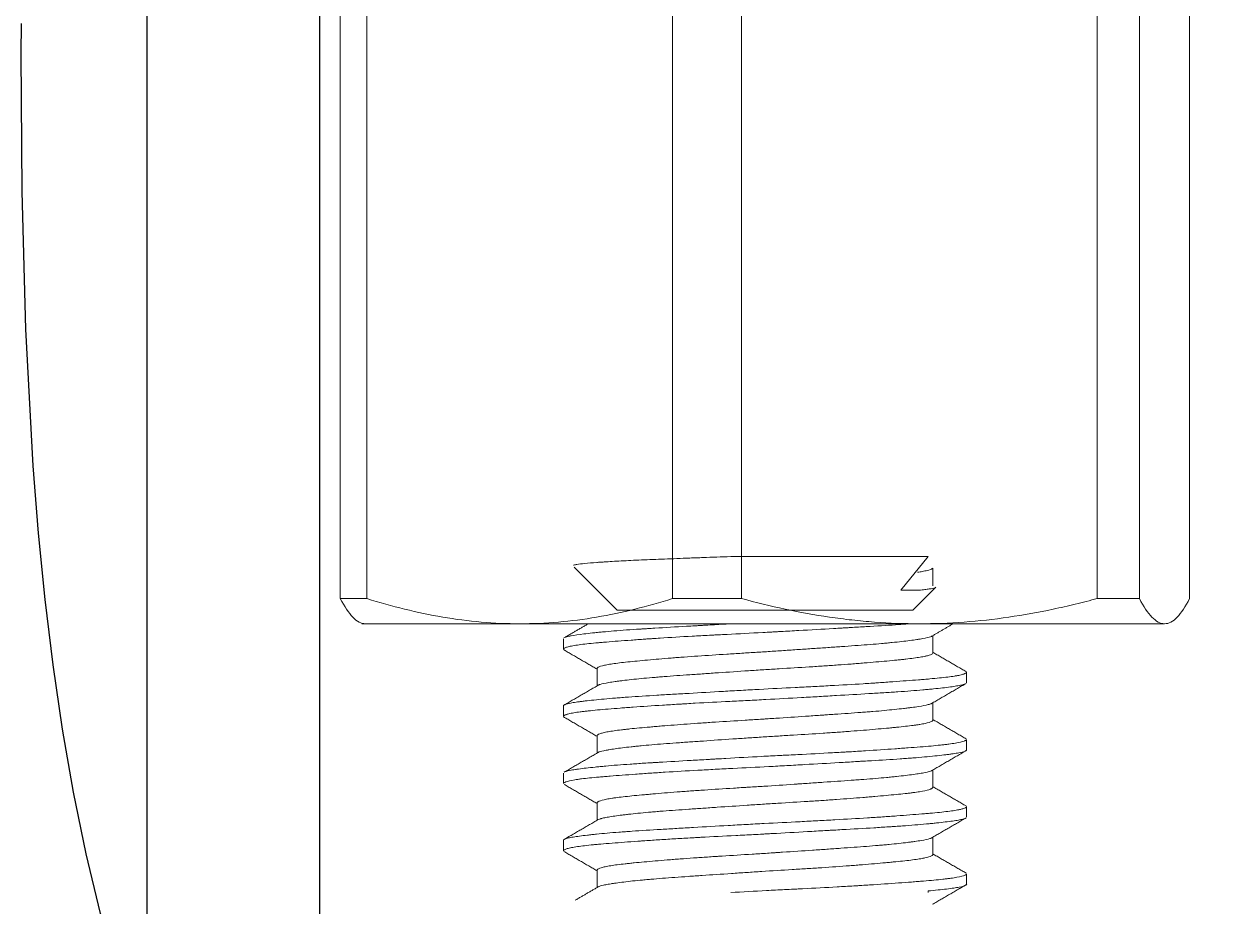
# Model space of a CAD drawing. Header units: millimetres. Extents: x 5401 to 6241, y 1473 to 2067.
# Drawn here: x 5536.41 to 5554.08, y 1651.03 to 1664.17 of the extents above; entities that cross this region are included whole.
import ezdxf

# ---------------------------------------------------------------- set-up
doc = ezdxf.new("R2010")
doc.units = ezdxf.units.MM
doc.linetypes.add('CENTERX2', pattern=[101.6, 63.5, -12.7, 12.7, -12.7])
doc.layers.add('CENTER', color=1, linetype='CENTERX2')
doc.layers.add('DIM', color=3, linetype='Continuous')
doc.styles.get("Standard").update_dxf_attribs({"font": 'arial.ttf'})
doc.dimstyles.new('사본 ISO-25', dxfattribs={"dimtxt": 7, "dimasz": 7, "dimexe": 2.1, "dimexo": 2.1, "dimgap": 2, "dimtad": 1, "dimtih": 1, "dimtoh": 1, "dimdec": 1, "dimdsep": 46, "dimtxsty": 'Standard', "dimcen": 0, "dimclrd": 3, "dimclre": 3, "dimclrt": 4, "dimazin": 2, "dimtp": 0.1, "dimtm": 0.1, "dimtfac": 0.714286, "dimtdec": 1, "dimtmove": 0, "dimatfit": 3, "dimfxl": 1, "dimarcsym": 0})

msp = doc.modelspace()

# ---------------------------------------------------------------- linework, layer by layer
msp.add_line((5538.247, 1637.262), (5538.247, 1702.237))
at = {"color": 7, "linetype": 'Continuous', "lineweight": 18}
for p, q in [((5541.125, 1655.612), (5541.125, 1674.861)), ((5541.521, 1655.612), (5541.521, 1674.861)), ((5546.072, 1655.612), (5546.072, 1674.861)), ((5547.097, 1655.612), (5547.097, 1674.861)), ((5552.395, 1655.612), (5552.395, 1674.861)), ((5553.023, 1655.612), (5553.023, 1674.861)), ((5553.77, 1655.612), (5553.77, 1674.861)), ((5546.937, 1656.237), (5549.875, 1656.237)), ((5549.875, 1656.237), (5549.471, 1655.737)), ((5544.606, 1656.079), (5545.247, 1655.437)), ((5549.947, 1655.803), (5549.947, 1656.065)), ((5549.742, 1655.737), (5549.471, 1655.737)), ((5549.647, 1655.437), (5549.981, 1655.771)), ((5541.521, 1655.612), (5541.125, 1655.612)), ((5547.097, 1655.612), (5546.072, 1655.612)), ((5553.023, 1655.612), (5552.395, 1655.612)), ((5545.247, 1655.437), (5549.647, 1655.437)), ((5541.447, 1655.237), (5543.797, 1655.237)), ((5543.797, 1655.237), (5549.746, 1655.237)), ((5549.746, 1655.237), (5553.396, 1655.237)), ((5544.447, 1655.014), (5544.447, 1654.859)), ((5549.947, 1654.803), (5549.947, 1655.061)), ((5544.947, 1654.57), (5544.947, 1654.312)), ((5550.447, 1654.359), (5550.447, 1654.515)), ((5549.947, 1653.803), (5549.947, 1654.061)), ((5544.447, 1654.014), (5544.447, 1653.859)), ((5544.947, 1653.57), (5544.947, 1653.312)), ((5550.447, 1653.359), (5550.447, 1653.514)), ((5544.447, 1653.015), (5544.447, 1652.859)), ((5549.947, 1652.803), (5549.947, 1653.061)), ((5544.947, 1652.57), (5544.947, 1652.312)), ((5550.447, 1652.359), (5550.447, 1652.515)), ((5544.447, 1652.014), (5544.447, 1651.859)), ((5549.947, 1651.804), (5549.947, 1652.061)), ((5544.947, 1651.57), (5544.947, 1651.312)), ((5550.447, 1651.359), (5550.447, 1651.514)), ((5549.875, 1651.26), (5549.875, 1651.237))]:
    msp.add_line(p, q, dxfattribs=at)
for points, knots in [([(5544.595, 1656.107), (5544.599, 1656.109), (5544.605, 1656.111), (5544.617, 1656.114), (5544.622, 1656.115), (5544.635, 1656.117), (5544.641, 1656.119), (5544.678, 1656.124), (5544.718, 1656.129), (5544.816, 1656.139), (5544.875, 1656.144), (5544.96, 1656.15), (5544.978, 1656.152), (5545.014, 1656.154), (5545.071, 1656.158), (5545.131, 1656.162), (5545.259, 1656.169), (5545.352, 1656.174), (5545.503, 1656.182), (5545.556, 1656.184), (5545.665, 1656.189), (5545.72, 1656.191), (5545.892, 1656.198), (5546.012, 1656.202), (5546.199, 1656.21), (5546.262, 1656.212), (5546.36, 1656.216), (5546.392, 1656.217), (5546.459, 1656.219), (5546.492, 1656.22), (5546.66, 1656.227), (5546.797, 1656.232), (5546.937, 1656.237)], [0, 0, 0, 0, 0.043439, 0.043439, 0.071573, 0.071573, 0.099707, 0.099707, 0.212244, 0.212244, 0.32478, 0.32478, 0.352914, 0.352914, 0.381048, 0.437317, 0.437317, 0.549853, 0.549853, 0.606122, 0.606122, 0.66239, 0.66239, 0.774927, 0.774927, 0.831195, 0.831195, 0.859329, 0.859329, 0.887463, 0.887463, 1, 1, 1, 1]), ([(5549.947, 1656.066), (5549.946, 1656.063), (5549.943, 1656.06), (5549.926, 1656.047), (5549.9, 1656.038), (5549.851, 1656.027), (5549.84, 1656.024), (5549.816, 1656.02), (5549.804, 1656.017), (5549.769, 1656.011), (5549.745, 1656.007), (5549.719, 1656.003)], [0, 0, 0, 0, 0.146422, 0.146422, 0.592853, 0.592853, 0.704461, 0.704461, 0.816069, 0.816069, 1, 1, 1, 1]), ([(5549.742, 1655.737), (5549.772, 1655.74), (5549.8, 1655.742), (5549.838, 1655.747), (5549.851, 1655.748), (5549.873, 1655.751), (5549.884, 1655.753), (5549.933, 1655.76), (5549.96, 1655.766), (5549.983, 1655.774), (5549.988, 1655.777), (5549.99, 1655.779)], [0, 0, 0, 0, 0.206312, 0.206312, 0.309467, 0.309467, 0.412623, 0.412623, 0.825246, 0.825246, 1, 1, 1, 1]), ([(5541.125, 1655.612), (5541.187, 1655.494), (5541.249, 1655.4), (5541.342, 1655.303), (5541.373, 1655.278), (5541.436, 1655.245), (5541.467, 1655.237), (5541.499, 1655.237)], [0, 0, 0, 0, 0.5, 0.5, 0.75, 0.75, 1, 1, 1, 1]), ([(5543.797, 1655.237), (5543.606, 1655.237), (5543.415, 1655.245), (5543.031, 1655.279), (5542.84, 1655.303), (5542.27, 1655.4), (5541.894, 1655.495), (5541.521, 1655.612)], [0, 0, 0, 0, 0.25, 0.25, 0.5, 0.5, 1, 1, 1, 1]), ([(5546.072, 1655.612), (5545.697, 1655.494), (5545.321, 1655.4), (5544.752, 1655.303), (5544.562, 1655.278), (5544.18, 1655.245), (5543.989, 1655.237), (5543.797, 1655.237)], [0, 0, 0, 0, 0.5, 0.5, 0.75, 0.75, 1, 1, 1, 1]), ([(5549.746, 1655.237), (5549.523, 1655.237), (5549.301, 1655.245), (5548.966, 1655.27), (5548.855, 1655.281), (5548.687, 1655.299), (5548.631, 1655.306), (5548.52, 1655.32), (5548.019, 1655.389), (5547.528, 1655.496), (5547.097, 1655.612)], [0, 0, 0, 0, 0.25, 0.25, 0.375, 0.375, 0.4375, 0.4375, 0.5, 1, 1, 1, 1]), ([(5552.395, 1655.612), (5552.286, 1655.583), (5552.123, 1655.541), (5551.958, 1655.502), (5551.848, 1655.478), (5551.793, 1655.465), (5551.518, 1655.407), (5551.297, 1655.367), (5550.855, 1655.303), (5550.634, 1655.278), (5550.19, 1655.245), (5549.968, 1655.237), (5549.746, 1655.237)], [0, 0, 0, 0, 0.125, 0.1875, 0.1875, 0.25, 0.25, 0.5, 0.5, 0.75, 0.75, 1, 1, 1, 1]), ([(5553.396, 1655.237), (5553.365, 1655.237), (5553.334, 1655.245), (5553.271, 1655.279), (5553.24, 1655.303), (5553.146, 1655.4), (5553.084, 1655.495), (5553.023, 1655.612)], [0, 0, 0, 0, 0.25, 0.25, 0.5, 0.5, 1, 1, 1, 1]), ([(5553.77, 1655.612), (5553.708, 1655.494), (5553.646, 1655.4), (5553.553, 1655.303), (5553.522, 1655.278), (5553.459, 1655.245), (5553.428, 1655.237), (5553.396, 1655.237)], [0, 0, 0, 0, 0.5, 0.5, 0.75, 0.75, 1, 1, 1, 1]), ([(5549.61, 1655.237), (5549.603, 1655.237), (5549.597, 1655.236), (5549.559, 1655.233), (5549.527, 1655.231), (5549.477, 1655.227), (5549.461, 1655.226), (5549.427, 1655.224), (5549.41, 1655.223), (5549.256, 1655.212), (5549.11, 1655.203), (5548.879, 1655.19), (5548.8, 1655.185), (5548.698, 1655.179), (5548.677, 1655.178), (5548.636, 1655.176), (5548.615, 1655.174), (5548.553, 1655.171), (5548.511, 1655.168), (5548.3, 1655.156), (5548.128, 1655.146), (5547.863, 1655.131), (5547.774, 1655.126), (5547.662, 1655.12), (5547.639, 1655.119), (5547.594, 1655.116), (5547.527, 1655.113), (5547.46, 1655.109), (5547.236, 1655.097), (5547.058, 1655.088), (5546.839, 1655.077), (5546.773, 1655.074), (5546.708, 1655.07), (5546.664, 1655.068), (5546.642, 1655.067), (5546.534, 1655.061), (5546.449, 1655.057), (5546.199, 1655.043), (5546.039, 1655.033), (5545.847, 1655.021), (5545.809, 1655.018), (5545.753, 1655.014), (5545.735, 1655.013), (5545.698, 1655.011), (5545.607, 1655.004), (5545.52, 1654.998), (5545.387, 1654.988), (5545.323, 1654.984), (5545.2, 1654.974), (5545.142, 1654.97), (5545.059, 1654.963), (5545.032, 1654.961), (5544.979, 1654.956), (5544.954, 1654.954), (5544.881, 1654.947), (5544.836, 1654.942), (5544.711, 1654.929), (5544.642, 1654.919), (5544.574, 1654.907), (5544.561, 1654.904), (5544.538, 1654.899), (5544.527, 1654.897), (5544.498, 1654.889), (5544.468, 1654.879), (5544.453, 1654.87), (5544.446, 1654.86), (5544.447, 1654.855), (5544.454, 1654.848), (5544.458, 1654.845), (5544.463, 1654.843)], [0, 0, 0, 0, 0.003762, 0.003762, 0.021846, 0.021846, 0.030888, 0.030888, 0.039931, 0.039931, 0.112269, 0.112269, 0.148438, 0.148438, 0.15748, 0.15748, 0.166522, 0.166522, 0.184607, 0.184607, 0.256945, 0.256945, 0.293114, 0.293114, 0.302156, 0.302156, 0.311198, 0.329283, 0.329283, 0.401621, 0.401621, 0.419705, 0.428747, 0.428747, 0.43779, 0.43779, 0.473959, 0.473959, 0.546297, 0.546297, 0.564381, 0.564381, 0.573423, 0.573423, 0.582465, 0.618634, 0.618634, 0.654803, 0.654803, 0.690972, 0.690972, 0.709057, 0.709057, 0.727141, 0.727141, 0.76331, 0.76331, 0.835648, 0.835648, 0.853733, 0.853733, 0.871817, 0.871817, 0.907986, 0.944155, 0.944155, 0.980324, 0.980324, 1, 1, 1, 1]), ([(5544.461, 1655.03), (5544.461, 1655.03), (5544.47, 1655.034), (5544.483, 1655.039), (5544.507, 1655.046), (5544.517, 1655.048), (5544.532, 1655.051), (5544.538, 1655.053), (5544.549, 1655.055), (5544.555, 1655.056), (5544.61, 1655.066), (5544.674, 1655.076), (5544.791, 1655.09), (5544.834, 1655.095), (5544.893, 1655.101), (5544.904, 1655.102), (5544.929, 1655.105), (5544.941, 1655.106), (5544.979, 1655.11), (5545.004, 1655.112), (5545.137, 1655.125), (5545.255, 1655.135), (5545.45, 1655.149), (5545.518, 1655.153), (5545.607, 1655.159), (5545.625, 1655.16), (5545.661, 1655.162), (5545.715, 1655.166), (5545.771, 1655.169), (5545.958, 1655.181), (5546.116, 1655.19), (5546.322, 1655.202), (5546.384, 1655.205), (5546.448, 1655.209), (5546.49, 1655.211), (5546.512, 1655.212), (5546.619, 1655.219), (5546.706, 1655.224), (5546.844, 1655.231), (5546.894, 1655.234), (5546.945, 1655.237)], [0, 0, 0, 0, 0.001095, 0.069626, 0.069626, 0.103891, 0.103891, 0.121024, 0.121024, 0.138156, 0.138156, 0.275218, 0.275218, 0.343749, 0.343749, 0.360882, 0.360882, 0.378014, 0.378014, 0.41228, 0.41228, 0.549341, 0.549341, 0.617872, 0.617872, 0.635005, 0.635005, 0.652137, 0.686403, 0.686403, 0.823464, 0.823464, 0.85773, 0.874863, 0.874863, 0.891995, 0.891995, 0.960526, 0.960526, 1, 1, 1, 1]), ([(5549.937, 1655.055), (5549.931, 1655.051), (5549.923, 1655.048), (5549.888, 1655.035), (5549.849, 1655.026), (5549.785, 1655.014), (5549.771, 1655.011), (5549.749, 1655.008), (5549.741, 1655.007), (5549.726, 1655.004), (5549.718, 1655.003), (5549.678, 1654.997), (5549.643, 1654.992), (5549.528, 1654.977), (5549.441, 1654.967), (5549.329, 1654.956), (5549.317, 1654.955), (5549.291, 1654.952), (5549.278, 1654.951), (5549.239, 1654.947), (5549.212, 1654.945), (5549.13, 1654.938), (5549.074, 1654.933), (5548.898, 1654.919), (5548.772, 1654.91), (5548.622, 1654.899), (5548.605, 1654.898), (5548.571, 1654.896), (5548.52, 1654.892), (5548.468, 1654.889), (5548.364, 1654.881), (5548.223, 1654.872), (5548.078, 1654.862), (5547.967, 1654.854), (5547.93, 1654.852), (5547.855, 1654.847), (5547.817, 1654.844), (5547.704, 1654.837), (5547.629, 1654.832), (5547.478, 1654.822), (5547.403, 1654.817), (5547.252, 1654.808), (5547.177, 1654.803), (5547.065, 1654.796), (5547.027, 1654.794), (5546.952, 1654.789), (5546.915, 1654.787), (5546.73, 1654.775), (5546.587, 1654.766), (5546.38, 1654.751), (5546.312, 1654.747), (5546.212, 1654.739), (5546.179, 1654.737), (5546.114, 1654.732), (5546.082, 1654.729), (5545.925, 1654.717), (5545.808, 1654.707), (5545.646, 1654.692), (5545.594, 1654.687), (5545.495, 1654.678), (5545.449, 1654.673), (5545.318, 1654.659), (5545.243, 1654.65), (5545.163, 1654.638), (5545.148, 1654.636), (5545.119, 1654.631), (5545.106, 1654.629), (5545.067, 1654.621), (5545.045, 1654.616), (5544.989, 1654.601), (5544.964, 1654.591), (5544.951, 1654.579), (5544.949, 1654.576), (5544.948, 1654.573), (5544.948, 1654.572), (5544.947, 1654.571)], [0, 0, 0, 0, 0.024331, 0.024331, 0.083969, 0.083969, 0.098878, 0.098878, 0.106333, 0.106333, 0.113787, 0.113787, 0.143606, 0.143606, 0.203243, 0.203243, 0.210698, 0.210698, 0.218153, 0.218153, 0.233062, 0.233062, 0.262881, 0.262881, 0.322518, 0.322518, 0.329973, 0.329973, 0.337427, 0.352337, 0.352337, 0.382155, 0.411974, 0.411974, 0.426883, 0.426883, 0.441793, 0.441793, 0.471611, 0.471611, 0.50143, 0.50143, 0.531249, 0.531249, 0.546158, 0.546158, 0.561067, 0.561067, 0.620705, 0.620705, 0.650523, 0.650523, 0.665433, 0.665433, 0.680342, 0.680342, 0.739979, 0.739979, 0.769798, 0.769798, 0.799617, 0.799617, 0.859254, 0.859254, 0.874163, 0.874163, 0.889073, 0.889073, 0.918891, 0.918891, 0.978529, 0.978529, 0.993438, 0.993438, 1, 1, 1, 1]), ([(5544.962, 1654.321), (5544.966, 1654.323), (5544.971, 1654.325), (5544.979, 1654.328), (5544.982, 1654.329), (5544.989, 1654.332), (5544.992, 1654.333), (5545.026, 1654.343), (5545.069, 1654.353), (5545.153, 1654.367), (5545.192, 1654.373), (5545.236, 1654.379), (5545.254, 1654.382), (5545.264, 1654.383), (5545.292, 1654.387), (5545.312, 1654.389), (5545.413, 1654.402), (5545.505, 1654.412), (5545.658, 1654.426), (5545.712, 1654.431), (5545.783, 1654.437), (5545.798, 1654.438), (5545.827, 1654.441), (5545.87, 1654.444), (5545.915, 1654.448), (5546.067, 1654.46), (5546.195, 1654.469), (5546.365, 1654.481), (5546.4, 1654.483), (5546.469, 1654.488), (5546.505, 1654.49), (5546.612, 1654.498), (5546.684, 1654.503), (5546.902, 1654.517), (5547.05, 1654.528), (5547.24, 1654.54), (5547.278, 1654.543), (5547.354, 1654.548), (5547.393, 1654.55), (5547.507, 1654.557), (5547.583, 1654.562), (5547.809, 1654.576), (5547.958, 1654.585), (5548.142, 1654.597), (5548.179, 1654.599), (5548.252, 1654.604), (5548.288, 1654.606), (5548.394, 1654.614), (5548.533, 1654.623), (5548.667, 1654.633), (5548.764, 1654.64), (5548.812, 1654.644), (5548.86, 1654.648), (5548.891, 1654.651), (5548.907, 1654.652), (5549.046, 1654.663), (5549.159, 1654.673), (5549.315, 1654.687), (5549.365, 1654.692), (5549.435, 1654.699), (5549.458, 1654.701), (5549.492, 1654.705), (5549.503, 1654.706), (5549.524, 1654.708), (5549.535, 1654.71), (5549.628, 1654.72), (5549.699, 1654.73), (5549.786, 1654.744), (5549.818, 1654.75), (5549.845, 1654.756), (5549.856, 1654.759), (5549.861, 1654.76), (5549.875, 1654.764), (5549.884, 1654.766), (5549.924, 1654.779), (5549.942, 1654.789), (5549.947, 1654.801), (5549.948, 1654.803), (5549.947, 1654.805)], [0, 0, 0, 0, 0.013796, 0.013796, 0.021294, 0.021294, 0.028792, 0.028792, 0.088772, 0.088772, 0.118763, 0.126261, 0.126261, 0.133758, 0.133758, 0.148753, 0.148753, 0.208734, 0.208734, 0.238725, 0.238725, 0.246222, 0.246222, 0.25372, 0.268715, 0.268715, 0.328696, 0.328696, 0.343691, 0.343691, 0.358687, 0.358687, 0.388677, 0.388677, 0.448658, 0.448658, 0.463653, 0.463653, 0.478648, 0.478648, 0.508639, 0.508639, 0.56862, 0.56862, 0.583615, 0.583615, 0.59861, 0.59861, 0.628601, 0.658591, 0.658591, 0.673586, 0.681084, 0.681084, 0.688582, 0.688582, 0.748562, 0.748562, 0.778553, 0.778553, 0.793548, 0.793548, 0.801046, 0.801046, 0.808543, 0.808543, 0.868524, 0.868524, 0.898515, 0.906012, 0.906012, 0.91351, 0.91351, 0.928505, 0.928505, 0.988486, 0.988486, 1, 1, 1, 1]), ([(5544.447, 1654.015), (5544.448, 1654.016), (5544.448, 1654.017), (5544.449, 1654.02), (5544.452, 1654.024), (5544.457, 1654.027), (5544.461, 1654.03), (5544.463, 1654.031), (5544.485, 1654.041), (5544.52, 1654.05), (5544.596, 1654.064), (5544.625, 1654.068), (5544.675, 1654.075), (5544.693, 1654.078), (5544.729, 1654.082), (5544.749, 1654.085), (5544.85, 1654.097), (5544.945, 1654.107), (5545.106, 1654.122), (5545.163, 1654.127), (5545.253, 1654.134), (5545.285, 1654.136), (5545.348, 1654.141), (5545.381, 1654.144), (5545.546, 1654.155), (5545.687, 1654.164), (5545.913, 1654.178), (5545.991, 1654.182), (5546.111, 1654.189), (5546.152, 1654.192), (5546.234, 1654.196), (5546.275, 1654.199), (5546.482, 1654.211), (5546.653, 1654.221), (5546.915, 1654.236), (5547.004, 1654.241), (5547.183, 1654.251), (5547.273, 1654.256), (5547.541, 1654.27), (5547.719, 1654.279), (5547.941, 1654.29), (5547.985, 1654.293), (5548.073, 1654.297), (5548.118, 1654.299), (5548.249, 1654.306), (5548.335, 1654.311), (5548.589, 1654.325), (5548.752, 1654.334), (5548.948, 1654.346), (5548.986, 1654.349), (5549.044, 1654.353), (5549.063, 1654.354), (5549.101, 1654.356), (5549.195, 1654.363), (5549.356, 1654.374), (5549.488, 1654.384), (5549.615, 1654.393), (5549.676, 1654.398), (5549.749, 1654.403), (5549.764, 1654.405), (5549.792, 1654.407), (5549.806, 1654.408), (5549.848, 1654.411), (5549.874, 1654.414), (5549.952, 1654.421), (5550, 1654.425), (5550.134, 1654.439), (5550.209, 1654.448), (5550.278, 1654.459), (5550.285, 1654.46), (5550.3, 1654.463), (5550.32, 1654.466), (5550.339, 1654.47), (5550.373, 1654.478), (5550.41, 1654.488), (5550.432, 1654.498), (5550.442, 1654.505), (5550.446, 1654.509), (5550.447, 1654.512), (5550.448, 1654.515), (5550.448, 1654.516), (5550.446, 1654.522), (5550.44, 1654.527), (5550.43, 1654.532)], [0, 0, 0, 0, 0.005079, 0.005079, 0.018883, 0.025784, 0.025784, 0.032686, 0.032686, 0.087898, 0.087898, 0.115504, 0.115504, 0.129307, 0.129307, 0.14311, 0.14311, 0.198322, 0.198322, 0.225928, 0.225928, 0.239731, 0.239731, 0.253534, 0.253534, 0.308746, 0.308746, 0.336352, 0.336352, 0.350155, 0.350155, 0.363958, 0.363958, 0.41917, 0.41917, 0.446776, 0.446776, 0.474382, 0.474382, 0.529594, 0.529594, 0.543397, 0.543397, 0.5572, 0.5572, 0.584806, 0.584806, 0.640018, 0.640018, 0.653821, 0.653821, 0.660722, 0.660722, 0.667624, 0.69523, 0.722836, 0.722836, 0.750442, 0.750442, 0.757343, 0.757343, 0.764245, 0.764245, 0.778048, 0.778048, 0.805654, 0.805654, 0.860866, 0.860866, 0.867767, 0.867767, 0.874669, 0.888472, 0.888472, 0.916078, 0.943684, 0.943684, 0.957487, 0.964389, 0.964389, 0.97129, 0.97129, 1, 1, 1, 1]), ([(5550.434, 1654.344), (5550.431, 1654.342), (5550.416, 1654.335), (5550.393, 1654.329), (5550.363, 1654.322), (5550.352, 1654.32), (5550.328, 1654.315), (5550.315, 1654.313), (5550.246, 1654.301), (5550.176, 1654.292), (5550.05, 1654.277), (5550.004, 1654.273), (5549.93, 1654.265), (5549.904, 1654.263), (5549.851, 1654.258), (5549.824, 1654.255), (5549.74, 1654.248), (5549.682, 1654.243), (5549.559, 1654.233), (5549.494, 1654.228), (5549.36, 1654.219), (5549.291, 1654.215), (5549.181, 1654.208), (5549.144, 1654.206), (5549.069, 1654.201), (5549.031, 1654.199), (5548.839, 1654.187), (5548.679, 1654.178), (5548.428, 1654.164), (5548.343, 1654.159), (5548.212, 1654.151), (5548.169, 1654.149), (5548.081, 1654.144), (5548.037, 1654.141), (5547.817, 1654.129), (5547.64, 1654.119), (5547.416, 1654.107), (5547.371, 1654.104), (5547.281, 1654.1), (5547.236, 1654.097), (5547.101, 1654.091), (5547.013, 1654.086), (5546.749, 1654.073), (5546.577, 1654.064), (5546.366, 1654.052), (5546.324, 1654.05), (5546.262, 1654.046), (5546.241, 1654.045), (5546.2, 1654.042), (5546.098, 1654.036), (5545.999, 1654.03), (5545.769, 1654.016), (5545.624, 1654.006), (5545.47, 1653.995), (5545.453, 1653.993), (5545.42, 1653.991), (5545.403, 1653.99), (5545.354, 1653.986), (5545.322, 1653.984), (5545.229, 1653.977), (5545.17, 1653.972), (5545.002, 1653.958), (5544.902, 1653.949), (5544.805, 1653.939), (5544.794, 1653.938), (5544.773, 1653.935), (5544.743, 1653.932), (5544.715, 1653.928), (5544.661, 1653.921), (5544.597, 1653.912), (5544.548, 1653.902), (5544.518, 1653.894), (5544.504, 1653.891), (5544.492, 1653.887), (5544.484, 1653.884), (5544.481, 1653.883), (5544.465, 1653.877), (5544.456, 1653.872), (5544.449, 1653.864), (5544.448, 1653.862), (5544.448, 1653.859)], [0, 0, 0, 0, 0.013182, 0.042608, 0.042608, 0.057321, 0.057321, 0.072034, 0.072034, 0.130885, 0.130885, 0.16031, 0.16031, 0.175023, 0.175023, 0.189736, 0.189736, 0.219161, 0.219161, 0.248587, 0.248587, 0.278013, 0.278013, 0.292725, 0.292725, 0.307438, 0.307438, 0.366289, 0.366289, 0.395715, 0.395715, 0.410428, 0.410428, 0.425141, 0.425141, 0.483992, 0.483992, 0.498704, 0.498704, 0.513417, 0.513417, 0.542843, 0.542843, 0.601694, 0.601694, 0.616407, 0.616407, 0.623763, 0.623763, 0.63112, 0.660545, 0.660545, 0.719396, 0.719396, 0.726753, 0.726753, 0.734109, 0.734109, 0.748822, 0.748822, 0.778247, 0.778247, 0.837099, 0.837099, 0.844455, 0.844455, 0.851811, 0.866524, 0.866524, 0.89595, 0.925375, 0.925375, 0.940088, 0.947445, 0.947445, 0.954801, 0.954801, 0.984227, 0.984227, 1, 1, 1, 1]), ([(5549.932, 1654.052), (5549.929, 1654.051), (5549.925, 1654.049), (5549.916, 1654.045), (5549.909, 1654.043), (5549.895, 1654.038), (5549.887, 1654.036), (5549.842, 1654.024), (5549.793, 1654.015), (5549.702, 1654), (5549.668, 1653.995), (5549.612, 1653.988), (5549.593, 1653.986), (5549.553, 1653.981), (5549.532, 1653.978), (5549.425, 1653.966), (5549.329, 1653.956), (5549.17, 1653.941), (5549.114, 1653.936), (5549.041, 1653.93), (5549.027, 1653.929), (5548.997, 1653.927), (5548.952, 1653.923), (5548.906, 1653.92), (5548.751, 1653.908), (5548.62, 1653.899), (5548.448, 1653.887), (5548.396, 1653.884), (5548.343, 1653.88), (5548.307, 1653.877), (5548.289, 1653.876), (5548.199, 1653.87), (5548.126, 1653.865), (5547.907, 1653.85), (5547.758, 1653.84), (5547.569, 1653.828), (5547.531, 1653.825), (5547.474, 1653.822), (5547.455, 1653.82), (5547.417, 1653.818), (5547.398, 1653.817), (5547.303, 1653.811), (5547.228, 1653.806), (5547.003, 1653.792), (5546.856, 1653.783), (5546.674, 1653.771), (5546.638, 1653.769), (5546.566, 1653.764), (5546.531, 1653.762), (5546.426, 1653.755), (5546.357, 1653.75), (5546.157, 1653.735), (5546.03, 1653.725), (5545.88, 1653.713), (5545.85, 1653.71), (5545.793, 1653.705), (5545.764, 1653.703), (5545.682, 1653.695), (5545.629, 1653.691), (5545.529, 1653.681), (5545.482, 1653.677), (5545.414, 1653.67), (5545.392, 1653.667), (5545.35, 1653.663), (5545.329, 1653.66), (5545.231, 1653.649), (5545.165, 1653.639), (5545.084, 1653.625), (5545.061, 1653.62), (5545.03, 1653.612), (5545.021, 1653.61), (5545.003, 1653.605), (5544.996, 1653.602), (5544.962, 1653.59), (5544.948, 1653.58), (5544.947, 1653.57)], [0, 0, 0, 0, 0.011277, 0.011277, 0.026272, 0.026272, 0.041267, 0.041267, 0.101248, 0.101248, 0.131238, 0.131238, 0.146233, 0.146233, 0.161229, 0.161229, 0.22121, 0.22121, 0.2512, 0.2512, 0.258698, 0.258698, 0.266195, 0.28119, 0.28119, 0.341171, 0.341171, 0.356166, 0.363664, 0.363664, 0.371162, 0.371162, 0.401152, 0.401152, 0.461133, 0.461133, 0.476128, 0.476128, 0.483626, 0.483626, 0.491123, 0.491123, 0.521114, 0.521114, 0.581095, 0.581095, 0.59609, 0.59609, 0.611085, 0.611085, 0.641076, 0.641076, 0.701056, 0.701056, 0.716052, 0.716052, 0.731047, 0.731047, 0.761037, 0.761037, 0.791028, 0.791028, 0.806023, 0.806023, 0.821018, 0.821018, 0.880999, 0.880999, 0.910989, 0.910989, 0.925985, 0.925985, 0.94098, 0.94098, 1, 1, 1, 1]), ([(5544.965, 1653.322), (5544.981, 1653.331), (5545.009, 1653.339), (5545.058, 1653.35), (5545.075, 1653.353), (5545.095, 1653.357), (5545.108, 1653.359), (5545.115, 1653.36), (5545.15, 1653.366), (5545.181, 1653.371), (5545.283, 1653.386), (5545.363, 1653.396), (5545.478, 1653.408), (5545.502, 1653.411), (5545.538, 1653.415), (5545.551, 1653.416), (5545.576, 1653.419), (5545.589, 1653.42), (5545.653, 1653.426), (5545.706, 1653.431), (5545.874, 1653.445), (5545.995, 1653.454), (5546.157, 1653.466), (5546.19, 1653.468), (5546.256, 1653.473), (5546.29, 1653.475), (5546.392, 1653.482), (5546.461, 1653.487), (5546.672, 1653.502), (5546.817, 1653.512), (5547.043, 1653.527), (5547.118, 1653.532), (5547.269, 1653.542), (5547.344, 1653.547), (5547.496, 1653.557), (5547.571, 1653.561), (5547.685, 1653.569), (5547.723, 1653.571), (5547.799, 1653.576), (5547.837, 1653.578), (5548.025, 1653.589), (5548.171, 1653.599), (5548.384, 1653.613), (5548.454, 1653.618), (5548.557, 1653.625), (5548.591, 1653.627), (5548.659, 1653.632), (5548.692, 1653.635), (5548.855, 1653.647), (5548.978, 1653.657), (5549.149, 1653.672), (5549.204, 1653.677), (5549.27, 1653.683), (5549.283, 1653.684), (5549.309, 1653.687), (5549.347, 1653.69), (5549.383, 1653.694), (5549.501, 1653.706), (5549.584, 1653.715), (5549.673, 1653.727), (5549.698, 1653.73), (5549.722, 1653.734), (5549.738, 1653.736), (5549.746, 1653.737), (5549.783, 1653.743), (5549.809, 1653.748), (5549.877, 1653.763), (5549.909, 1653.773), (5549.933, 1653.786), (5549.937, 1653.788), (5549.943, 1653.793), (5549.945, 1653.796), (5549.947, 1653.8), (5549.948, 1653.802), (5549.947, 1653.804)], [0, 0, 0, 0, 0.054913, 0.054913, 0.069966, 0.077493, 0.077493, 0.085019, 0.085019, 0.115125, 0.115125, 0.175337, 0.175337, 0.19039, 0.19039, 0.197917, 0.197917, 0.205443, 0.205443, 0.235549, 0.235549, 0.295761, 0.295761, 0.310814, 0.310814, 0.325867, 0.325867, 0.355973, 0.355973, 0.416185, 0.416185, 0.446291, 0.446291, 0.476397, 0.476397, 0.506503, 0.506503, 0.521556, 0.521556, 0.536609, 0.536609, 0.596821, 0.596821, 0.626926, 0.626926, 0.641979, 0.641979, 0.657032, 0.657032, 0.717244, 0.717244, 0.74735, 0.74735, 0.754877, 0.754877, 0.762403, 0.777456, 0.777456, 0.837668, 0.837668, 0.852721, 0.860248, 0.860248, 0.867774, 0.867774, 0.89788, 0.89788, 0.958092, 0.958092, 0.973145, 0.973145, 0.988198, 0.988198, 1, 1, 1, 1]), ([(5550.447, 1653.359), (5550.447, 1653.357), (5550.447, 1653.355), (5550.445, 1653.352), (5550.443, 1653.349), (5550.438, 1653.346), (5550.436, 1653.345), (5550.431, 1653.342), (5550.429, 1653.341), (5550.405, 1653.331), (5550.368, 1653.322), (5550.289, 1653.308), (5550.259, 1653.304), (5550.217, 1653.298), (5550.208, 1653.297), (5550.19, 1653.294), (5550.181, 1653.293), (5550.152, 1653.289), (5550.132, 1653.287), (5550.029, 1653.275), (5549.933, 1653.265), (5549.77, 1653.25), (5549.712, 1653.245), (5549.636, 1653.239), (5549.62, 1653.238), (5549.589, 1653.235), (5549.541, 1653.232), (5549.492, 1653.228), (5549.326, 1653.217), (5549.184, 1653.208), (5548.994, 1653.196), (5548.936, 1653.193), (5548.877, 1653.19), (5548.837, 1653.187), (5548.817, 1653.186), (5548.716, 1653.18), (5548.634, 1653.175), (5548.385, 1653.161), (5548.214, 1653.151), (5547.995, 1653.139), (5547.95, 1653.136), (5547.861, 1653.131), (5547.816, 1653.129), (5547.682, 1653.121), (5547.593, 1653.116), (5547.325, 1653.102), (5547.147, 1653.093), (5546.925, 1653.082), (5546.881, 1653.079), (5546.793, 1653.075), (5546.749, 1653.073), (5546.618, 1653.066), (5546.533, 1653.061), (5546.28, 1653.047), (5546.118, 1653.038), (5545.922, 1653.026), (5545.884, 1653.023), (5545.807, 1653.018), (5545.77, 1653.016), (5545.66, 1653.008), (5545.518, 1652.998), (5545.386, 1652.988), (5545.26, 1652.979), (5545.2, 1652.974), (5545.113, 1652.967), (5545.085, 1652.965), (5545.031, 1652.961), (5545.004, 1652.958), (5544.928, 1652.952), (5544.833, 1652.942), (5544.752, 1652.933), (5544.697, 1652.926), (5544.679, 1652.924), (5544.646, 1652.919), (5544.63, 1652.917), (5544.556, 1652.904), (5544.512, 1652.894), (5544.47, 1652.879), (5544.46, 1652.874), (5544.451, 1652.867), (5544.449, 1652.865), (5544.448, 1652.861), (5544.447, 1652.86), (5544.447, 1652.859)], [0, 0, 0, 0, 0.009352, 0.009352, 0.023609, 0.023609, 0.030737, 0.030737, 0.037865, 0.037865, 0.094891, 0.094891, 0.123403, 0.123403, 0.130532, 0.130532, 0.13766, 0.13766, 0.151916, 0.151916, 0.208942, 0.208942, 0.237455, 0.237455, 0.244583, 0.244583, 0.251711, 0.265967, 0.265967, 0.322993, 0.322993, 0.337249, 0.344377, 0.344377, 0.351506, 0.351506, 0.380018, 0.380018, 0.437044, 0.437044, 0.4513, 0.4513, 0.465557, 0.465557, 0.494069, 0.494069, 0.551095, 0.551095, 0.565351, 0.565351, 0.579608, 0.579608, 0.60812, 0.60812, 0.665146, 0.665146, 0.679402, 0.679402, 0.693659, 0.693659, 0.722171, 0.750684, 0.750684, 0.779197, 0.779197, 0.793453, 0.793453, 0.80771, 0.80771, 0.836222, 0.864735, 0.864735, 0.878992, 0.878992, 0.893248, 0.893248, 0.950274, 0.950274, 0.978786, 0.978786, 0.993043, 0.993043, 1, 1, 1, 1]), ([(5544.464, 1653.031), (5544.466, 1653.032), (5544.468, 1653.033), (5544.491, 1653.043), (5544.528, 1653.052), (5544.595, 1653.063), (5544.609, 1653.066), (5544.64, 1653.07), (5544.656, 1653.073), (5544.707, 1653.08), (5544.782, 1653.089), (5544.872, 1653.099), (5544.944, 1653.106), (5544.982, 1653.11), (5545.021, 1653.114), (5545.048, 1653.116), (5545.062, 1653.118), (5545.131, 1653.124), (5545.189, 1653.129), (5545.31, 1653.138), (5545.374, 1653.143), (5545.506, 1653.152), (5545.575, 1653.157), (5545.683, 1653.164), (5545.72, 1653.166), (5545.776, 1653.169), (5545.794, 1653.171), (5545.832, 1653.173), (5545.851, 1653.174), (5546.024, 1653.184), (5546.183, 1653.194), (5546.432, 1653.208), (5546.517, 1653.213), (5546.625, 1653.219), (5546.647, 1653.22), (5546.69, 1653.223), (5546.712, 1653.224), (5546.778, 1653.228), (5546.822, 1653.23), (5547.042, 1653.243), (5547.219, 1653.253), (5547.487, 1653.267), (5547.577, 1653.272), (5547.689, 1653.278), (5547.712, 1653.279), (5547.757, 1653.281), (5547.824, 1653.284), (5547.891, 1653.288), (5548.112, 1653.299), (5548.284, 1653.308), (5548.495, 1653.32), (5548.558, 1653.323), (5548.62, 1653.327), (5548.662, 1653.329), (5548.682, 1653.33), (5548.785, 1653.336), (5548.865, 1653.341), (5549.097, 1653.356), (5549.243, 1653.366), (5549.415, 1653.378), (5549.448, 1653.381), (5549.498, 1653.384), (5549.515, 1653.385), (5549.547, 1653.388), (5549.627, 1653.394), (5549.702, 1653.4), (5549.873, 1653.413), (5549.974, 1653.422), (5550.084, 1653.434), (5550.106, 1653.436), (5550.146, 1653.441), (5550.166, 1653.443), (5550.221, 1653.45), (5550.254, 1653.455), (5550.341, 1653.47), (5550.384, 1653.48), (5550.419, 1653.492), (5550.425, 1653.495), (5550.435, 1653.5), (5550.439, 1653.502), (5550.446, 1653.508), (5550.448, 1653.512), (5550.447, 1653.515)], [0, 0, 0, 0, 0.005188, 0.005188, 0.064151, 0.064151, 0.078891, 0.078891, 0.093632, 0.093632, 0.123113, 0.152594, 0.152594, 0.167335, 0.174705, 0.174705, 0.182075, 0.182075, 0.211556, 0.211556, 0.241037, 0.241037, 0.270518, 0.270518, 0.285259, 0.285259, 0.292629, 0.292629, 0.3, 0.3, 0.358962, 0.358962, 0.388443, 0.388443, 0.395813, 0.395813, 0.403183, 0.403183, 0.417924, 0.417924, 0.476886, 0.476886, 0.506367, 0.506367, 0.513738, 0.513738, 0.521108, 0.535848, 0.535848, 0.594811, 0.594811, 0.609551, 0.616921, 0.616921, 0.624292, 0.624292, 0.653773, 0.653773, 0.712735, 0.712735, 0.727476, 0.727476, 0.734846, 0.734846, 0.742216, 0.771697, 0.771697, 0.83066, 0.83066, 0.8454, 0.8454, 0.860141, 0.860141, 0.889622, 0.889622, 0.948584, 0.948584, 0.963325, 0.963325, 0.978065, 0.978065, 1, 1, 1, 1]), ([(5549.933, 1653.053), (5549.931, 1653.052), (5549.93, 1653.051), (5549.909, 1653.041), (5549.877, 1653.032), (5549.82, 1653.02), (5549.807, 1653.018), (5549.781, 1653.013), (5549.767, 1653.011), (5549.723, 1653.004), (5549.691, 1652.999), (5549.585, 1652.984), (5549.502, 1652.974), (5549.384, 1652.962), (5549.36, 1652.959), (5549.31, 1652.954), (5549.285, 1652.952), (5549.206, 1652.944), (5549.152, 1652.94), (5549.039, 1652.93), (5548.98, 1652.926), (5548.888, 1652.919), (5548.842, 1652.915), (5548.794, 1652.912), (5548.761, 1652.909), (5548.745, 1652.908), (5548.598, 1652.898), (5548.462, 1652.888), (5548.25, 1652.874), (5548.178, 1652.869), (5548.069, 1652.861), (5548.032, 1652.859), (5547.976, 1652.855), (5547.957, 1652.854), (5547.92, 1652.851), (5547.901, 1652.85), (5547.733, 1652.838), (5547.583, 1652.828), (5547.357, 1652.814), (5547.262, 1652.808), (5547.168, 1652.802), (5547.13, 1652.8), (5547.111, 1652.799), (5547.054, 1652.795), (5547.017, 1652.793), (5546.831, 1652.782), (5546.686, 1652.772), (5546.475, 1652.758), (5546.406, 1652.753), (5546.32, 1652.747), (5546.303, 1652.746), (5546.27, 1652.743), (5546.219, 1652.74), (5546.17, 1652.736), (5546.009, 1652.724), (5545.889, 1652.714), (5545.748, 1652.701), (5545.721, 1652.699), (5545.666, 1652.694), (5545.64, 1652.692), (5545.562, 1652.684), (5545.513, 1652.68), (5545.375, 1652.666), (5545.294, 1652.657), (5545.208, 1652.645), (5545.191, 1652.643), (5545.159, 1652.638), (5545.144, 1652.635), (5545.101, 1652.628), (5545.076, 1652.623), (5545.011, 1652.608), (5544.98, 1652.598), (5544.959, 1652.586), (5544.956, 1652.583), (5544.951, 1652.578), (5544.949, 1652.576), (5544.948, 1652.572), (5544.947, 1652.571), (5544.947, 1652.57)], [0, 0, 0, 0, 0.005746, 0.005746, 0.065612, 0.065612, 0.080579, 0.080579, 0.095545, 0.095545, 0.125478, 0.125478, 0.185344, 0.185344, 0.20031, 0.20031, 0.215277, 0.215277, 0.24521, 0.24521, 0.275143, 0.275143, 0.290109, 0.297592, 0.297592, 0.305075, 0.305075, 0.364941, 0.364941, 0.394874, 0.394874, 0.409841, 0.409841, 0.417324, 0.417324, 0.424807, 0.424807, 0.484673, 0.484673, 0.514606, 0.522089, 0.522089, 0.529572, 0.529572, 0.544539, 0.544539, 0.604405, 0.604405, 0.634337, 0.634337, 0.641821, 0.641821, 0.649304, 0.66427, 0.66427, 0.724136, 0.724136, 0.739103, 0.739103, 0.754069, 0.754069, 0.784002, 0.784002, 0.843868, 0.843868, 0.858834, 0.858834, 0.873801, 0.873801, 0.903734, 0.903734, 0.963599, 0.963599, 0.978566, 0.978566, 0.993532, 0.993532, 1, 1, 1, 1]), ([(5544.959, 1652.319), (5544.967, 1652.324), (5544.978, 1652.328), (5544.996, 1652.334), (5544.999, 1652.335), (5545.007, 1652.337), (5545.012, 1652.339), (5545.025, 1652.342), (5545.035, 1652.345), (5545.066, 1652.352), (5545.091, 1652.356), (5545.173, 1652.37), (5545.24, 1652.38), (5545.331, 1652.392), (5545.341, 1652.393), (5545.362, 1652.395), (5545.394, 1652.399), (5545.427, 1652.403), (5545.495, 1652.41), (5545.544, 1652.415), (5545.645, 1652.425), (5545.698, 1652.43), (5545.782, 1652.437), (5545.811, 1652.44), (5545.869, 1652.444), (5545.899, 1652.447), (5546.051, 1652.458), (5546.179, 1652.468), (5546.381, 1652.482), (5546.45, 1652.487), (5546.556, 1652.494), (5546.592, 1652.496), (5546.665, 1652.501), (5546.701, 1652.504), (5546.884, 1652.516), (5547.032, 1652.526), (5547.258, 1652.541), (5547.333, 1652.546), (5547.448, 1652.554), (5547.486, 1652.556), (5547.563, 1652.561), (5547.601, 1652.563), (5547.79, 1652.575), (5547.939, 1652.584), (5548.122, 1652.596), (5548.159, 1652.598), (5548.232, 1652.603), (5548.268, 1652.605), (5548.376, 1652.612), (5548.446, 1652.617), (5548.652, 1652.632), (5548.782, 1652.642), (5548.936, 1652.654), (5548.967, 1652.657), (5549.012, 1652.661), (5549.027, 1652.662), (5549.056, 1652.664), (5549.071, 1652.666), (5549.143, 1652.672), (5549.198, 1652.677), (5549.355, 1652.691), (5549.45, 1652.7), (5549.544, 1652.711), (5549.555, 1652.712), (5549.575, 1652.714), (5549.585, 1652.715), (5549.614, 1652.719), (5549.633, 1652.721), (5549.687, 1652.728), (5549.72, 1652.733), (5549.808, 1652.748), (5549.855, 1652.757), (5549.896, 1652.77), (5549.904, 1652.773), (5549.917, 1652.778), (5549.922, 1652.78), (5549.937, 1652.788), (5549.943, 1652.793), (5549.947, 1652.8), (5549.948, 1652.802), (5549.947, 1652.805)], [0, 0, 0, 0, 0.030116, 0.030116, 0.037585, 0.037585, 0.045054, 0.045054, 0.059992, 0.059992, 0.089867, 0.089867, 0.149619, 0.149619, 0.157088, 0.157088, 0.164557, 0.179495, 0.179495, 0.20937, 0.20937, 0.239246, 0.239246, 0.254184, 0.254184, 0.269122, 0.269122, 0.328873, 0.328873, 0.358749, 0.358749, 0.373687, 0.373687, 0.388625, 0.388625, 0.448376, 0.448376, 0.478252, 0.478252, 0.49319, 0.49319, 0.508128, 0.508128, 0.567879, 0.567879, 0.582817, 0.582817, 0.597755, 0.597755, 0.62763, 0.62763, 0.687382, 0.687382, 0.70232, 0.70232, 0.709789, 0.709789, 0.717258, 0.717258, 0.747133, 0.747133, 0.806885, 0.806885, 0.814354, 0.814354, 0.821823, 0.821823, 0.836761, 0.836761, 0.866636, 0.866636, 0.926388, 0.926388, 0.941326, 0.941326, 0.956263, 0.956263, 0.986139, 0.986139, 1, 1, 1, 1]), ([(5544.457, 1652.028), (5544.462, 1652.03), (5544.467, 1652.033), (5544.477, 1652.037), (5544.48, 1652.038), (5544.487, 1652.04), (5544.491, 1652.041), (5544.503, 1652.045), (5544.512, 1652.047), (5544.542, 1652.054), (5544.566, 1652.058), (5544.648, 1652.072), (5544.718, 1652.081), (5544.814, 1652.092), (5544.825, 1652.094), (5544.847, 1652.096), (5544.881, 1652.1), (5544.916, 1652.104), (5544.99, 1652.111), (5545.095, 1652.121), (5545.212, 1652.131), (5545.304, 1652.138), (5545.336, 1652.14), (5545.401, 1652.145), (5545.434, 1652.147), (5545.604, 1652.159), (5545.748, 1652.168), (5545.978, 1652.182), (5546.056, 1652.186), (5546.177, 1652.193), (5546.218, 1652.196), (5546.301, 1652.2), (5546.343, 1652.203), (5546.553, 1652.215), (5546.725, 1652.225), (5546.989, 1652.24), (5547.077, 1652.245), (5547.211, 1652.252), (5547.256, 1652.255), (5547.347, 1652.26), (5547.392, 1652.262), (5547.616, 1652.274), (5547.794, 1652.283), (5548.058, 1652.296), (5548.145, 1652.301), (5548.276, 1652.308), (5548.319, 1652.31), (5548.405, 1652.315), (5548.448, 1652.317), (5548.658, 1652.329), (5548.819, 1652.338), (5549.05, 1652.353), (5549.125, 1652.358), (5549.235, 1652.365), (5549.271, 1652.368), (5549.342, 1652.373), (5549.376, 1652.375), (5549.478, 1652.383), (5549.542, 1652.388), (5549.666, 1652.397), (5549.725, 1652.402), (5549.81, 1652.408), (5549.837, 1652.411), (5549.891, 1652.415), (5549.917, 1652.417), (5549.992, 1652.424), (5550.038, 1652.429), (5550.167, 1652.443), (5550.238, 1652.452), (5550.309, 1652.464), (5550.322, 1652.467), (5550.34, 1652.471), (5550.346, 1652.472), (5550.357, 1652.474), (5550.384, 1652.481), (5550.422, 1652.492), (5550.439, 1652.502), (5550.446, 1652.509), (5550.448, 1652.512), (5550.447, 1652.515)], [0, 0, 0, 0, 0.016854, 0.016854, 0.024169, 0.024169, 0.031484, 0.031484, 0.046114, 0.046114, 0.075374, 0.075374, 0.133895, 0.133895, 0.14121, 0.14121, 0.148525, 0.163155, 0.163155, 0.192415, 0.221676, 0.221676, 0.236306, 0.236306, 0.250936, 0.250936, 0.309456, 0.309456, 0.338717, 0.338717, 0.353347, 0.353347, 0.367977, 0.367977, 0.426498, 0.426498, 0.455758, 0.455758, 0.470388, 0.470388, 0.485018, 0.485018, 0.543539, 0.543539, 0.572799, 0.572799, 0.587429, 0.587429, 0.602059, 0.602059, 0.66058, 0.66058, 0.68984, 0.68984, 0.70447, 0.70447, 0.719101, 0.719101, 0.748361, 0.748361, 0.777621, 0.777621, 0.792251, 0.792251, 0.806881, 0.806881, 0.836142, 0.836142, 0.894662, 0.894662, 0.909292, 0.909292, 0.916607, 0.916607, 0.923923, 0.953183, 0.982443, 0.982443, 1, 1, 1, 1]), ([(5550.438, 1652.346), (5550.436, 1652.345), (5550.426, 1652.339), (5550.409, 1652.333), (5550.383, 1652.327), (5550.373, 1652.324), (5550.352, 1652.32), (5550.34, 1652.317), (5550.277, 1652.306), (5550.212, 1652.297), (5550.093, 1652.282), (5550.049, 1652.277), (5549.99, 1652.271), (5549.978, 1652.27), (5549.953, 1652.267), (5549.916, 1652.264), (5549.877, 1652.26), (5549.797, 1652.253), (5549.74, 1652.248), (5549.621, 1652.238), (5549.559, 1652.233), (5549.46, 1652.226), (5549.41, 1652.223), (5549.358, 1652.219), (5549.323, 1652.217), (5549.306, 1652.216), (5549.216, 1652.21), (5549.143, 1652.205), (5548.918, 1652.192), (5548.76, 1652.183), (5548.552, 1652.171), (5548.511, 1652.168), (5548.447, 1652.165), (5548.426, 1652.163), (5548.383, 1652.161), (5548.276, 1652.155), (5548.168, 1652.149), (5547.906, 1652.134), (5547.729, 1652.124), (5547.527, 1652.113), (5547.504, 1652.112), (5547.459, 1652.109), (5547.436, 1652.108), (5547.369, 1652.104), (5547.324, 1652.102), (5547.189, 1652.095), (5547.101, 1652.091), (5546.836, 1652.077), (5546.662, 1652.068), (5546.47, 1652.058), (5546.448, 1652.057), (5546.406, 1652.054), (5546.343, 1652.051), (5546.28, 1652.047), (5546.158, 1652.04), (5545.998, 1652.03), (5545.845, 1652.021), (5545.734, 1652.013), (5545.679, 1652.009), (5545.625, 1652.006), (5545.59, 1652.003), (5545.572, 1652.002), (5545.485, 1651.996), (5545.418, 1651.991), (5545.29, 1651.981), (5545.229, 1651.977), (5545.112, 1651.967), (5545.057, 1651.963), (5544.979, 1651.956), (5544.954, 1651.954), (5544.905, 1651.949), (5544.881, 1651.947), (5544.768, 1651.935), (5544.692, 1651.926), (5544.6, 1651.912), (5544.573, 1651.907), (5544.538, 1651.899), (5544.527, 1651.897), (5544.508, 1651.892), (5544.499, 1651.889), (5544.463, 1651.877), (5544.448, 1651.868), (5544.447, 1651.859)], [0, 0, 0, 0, 0.008426, 0.037687, 0.037687, 0.052317, 0.052317, 0.066947, 0.066947, 0.125467, 0.125467, 0.154728, 0.154728, 0.162043, 0.162043, 0.169358, 0.183988, 0.183988, 0.213248, 0.213248, 0.242509, 0.242509, 0.257139, 0.264454, 0.264454, 0.271769, 0.271769, 0.301029, 0.301029, 0.35955, 0.35955, 0.37418, 0.37418, 0.381495, 0.381495, 0.38881, 0.41807, 0.41807, 0.476591, 0.476591, 0.483906, 0.483906, 0.491221, 0.491221, 0.505851, 0.505851, 0.535111, 0.535111, 0.593632, 0.593632, 0.600947, 0.600947, 0.608262, 0.622892, 0.622892, 0.652153, 0.681413, 0.681413, 0.696043, 0.703358, 0.703358, 0.710673, 0.710673, 0.739933, 0.739933, 0.769194, 0.769194, 0.798454, 0.798454, 0.813084, 0.813084, 0.827714, 0.827714, 0.886235, 0.886235, 0.915495, 0.915495, 0.930125, 0.930125, 0.944755, 0.944755, 1, 1, 1, 1]), ([(5549.936, 1652.055), (5549.935, 1652.054), (5549.935, 1652.054), (5549.93, 1652.051), (5549.925, 1652.049), (5549.914, 1652.044), (5549.907, 1652.042), (5549.871, 1652.03), (5549.828, 1652.021), (5549.745, 1652.007), (5549.714, 1652.002), (5549.663, 1651.995), (5549.645, 1651.992), (5549.607, 1651.987), (5549.588, 1651.985), (5549.488, 1651.972), (5549.397, 1651.962), (5549.27, 1651.95), (5549.244, 1651.948), (5549.19, 1651.943), (5549.162, 1651.941), (5549.078, 1651.933), (5549.02, 1651.929), (5548.839, 1651.915), (5548.712, 1651.906), (5548.543, 1651.894), (5548.509, 1651.891), (5548.439, 1651.887), (5548.404, 1651.884), (5548.298, 1651.877), (5548.226, 1651.872), (5548.01, 1651.857), (5547.862, 1651.847), (5547.692, 1651.836), (5547.673, 1651.835), (5547.635, 1651.832), (5547.616, 1651.831), (5547.559, 1651.827), (5547.521, 1651.825), (5547.407, 1651.817), (5547.332, 1651.813), (5547.107, 1651.799), (5546.958, 1651.789), (5546.792, 1651.779), (5546.774, 1651.778), (5546.737, 1651.775), (5546.682, 1651.772), (5546.628, 1651.768), (5546.522, 1651.761), (5546.383, 1651.752), (5546.249, 1651.742), (5546.152, 1651.735), (5546.103, 1651.731), (5546.056, 1651.727), (5546.024, 1651.725), (5546.009, 1651.723), (5545.869, 1651.712), (5545.755, 1651.702), (5545.598, 1651.688), (5545.548, 1651.683), (5545.477, 1651.676), (5545.454, 1651.674), (5545.408, 1651.669), (5545.387, 1651.667), (5545.282, 1651.655), (5545.21, 1651.646), (5545.121, 1651.631), (5545.094, 1651.627), (5545.059, 1651.619), (5545.048, 1651.617), (5545.027, 1651.612), (5545.018, 1651.609), (5544.976, 1651.597), (5544.956, 1651.587), (5544.948, 1651.574), (5544.947, 1651.572), (5544.947, 1651.57)], [0, 0, 0, 0, 0.002144, 0.002144, 0.017053, 0.017053, 0.031963, 0.031963, 0.0916, 0.0916, 0.121418, 0.121418, 0.136328, 0.136328, 0.151237, 0.151237, 0.210874, 0.210874, 0.225783, 0.225783, 0.240693, 0.240693, 0.270511, 0.270511, 0.330149, 0.330149, 0.345058, 0.345058, 0.359967, 0.359967, 0.389786, 0.389786, 0.449423, 0.449423, 0.456878, 0.456878, 0.464332, 0.464332, 0.479242, 0.479242, 0.50906, 0.50906, 0.568697, 0.568697, 0.576152, 0.576152, 0.583607, 0.598516, 0.598516, 0.628335, 0.658153, 0.658153, 0.673063, 0.680517, 0.680517, 0.687972, 0.687972, 0.747609, 0.747609, 0.777428, 0.777428, 0.792337, 0.792337, 0.807246, 0.807246, 0.866883, 0.866883, 0.896702, 0.896702, 0.911611, 0.911611, 0.926521, 0.926521, 0.986158, 0.986158, 1, 1, 1, 1]), ([(5544.967, 1651.323), (5544.982, 1651.331), (5545.008, 1651.338), (5545.063, 1651.351), (5545.087, 1651.356), (5545.128, 1651.363), (5545.142, 1651.365), (5545.165, 1651.369), (5545.173, 1651.37), (5545.189, 1651.372), (5545.198, 1651.374), (5545.274, 1651.385), (5545.353, 1651.395), (5545.488, 1651.41), (5545.536, 1651.415), (5545.613, 1651.422), (5545.639, 1651.425), (5545.693, 1651.429), (5545.72, 1651.432), (5545.86, 1651.444), (5545.979, 1651.453), (5546.171, 1651.467), (5546.237, 1651.472), (5546.339, 1651.479), (5546.374, 1651.481), (5546.443, 1651.486), (5546.478, 1651.488), (5546.654, 1651.501), (5546.799, 1651.51), (5546.985, 1651.523), (5547.022, 1651.526), (5547.098, 1651.531), (5547.136, 1651.533), (5547.249, 1651.541), (5547.325, 1651.546), (5547.552, 1651.56), (5547.703, 1651.57), (5547.891, 1651.581), (5547.929, 1651.584), (5548.004, 1651.588), (5548.041, 1651.591), (5548.151, 1651.598), (5548.224, 1651.602), (5548.437, 1651.616), (5548.574, 1651.626), (5548.74, 1651.639), (5548.772, 1651.641), (5548.836, 1651.646), (5548.868, 1651.649), (5548.96, 1651.656), (5549.02, 1651.661), (5549.135, 1651.671), (5549.19, 1651.676), (5549.269, 1651.683), (5549.308, 1651.687), (5549.345, 1651.69), (5549.37, 1651.693), (5549.382, 1651.694), (5549.49, 1651.704), (5549.574, 1651.714), (5549.682, 1651.728), (5549.715, 1651.732), (5549.76, 1651.74), (5549.774, 1651.742), (5549.794, 1651.746), (5549.801, 1651.747), (5549.813, 1651.75), (5549.82, 1651.751), (5549.873, 1651.762), (5549.906, 1651.772), (5549.936, 1651.787), (5549.942, 1651.792), (5549.947, 1651.799), (5549.948, 1651.802), (5549.947, 1651.804)], [0, 0, 0, 0, 0.050677, 0.050677, 0.080841, 0.080841, 0.095923, 0.095923, 0.103464, 0.103464, 0.111005, 0.111005, 0.171333, 0.171333, 0.201497, 0.201497, 0.216579, 0.216579, 0.231661, 0.231661, 0.29199, 0.29199, 0.322154, 0.322154, 0.337236, 0.337236, 0.352318, 0.352318, 0.412646, 0.412646, 0.427728, 0.427728, 0.44281, 0.44281, 0.472974, 0.472974, 0.533303, 0.533303, 0.548385, 0.548385, 0.563467, 0.563467, 0.593631, 0.593631, 0.653959, 0.653959, 0.669041, 0.669041, 0.684123, 0.684123, 0.714288, 0.714288, 0.744452, 0.744452, 0.759534, 0.767075, 0.767075, 0.774616, 0.774616, 0.834944, 0.834944, 0.865108, 0.865108, 0.88019, 0.88019, 0.887731, 0.887731, 0.895272, 0.895272, 0.955601, 0.955601, 0.985765, 0.985765, 1, 1, 1, 1]), ([(5546.937, 1651.237), (5547.115, 1651.247), (5547.294, 1651.257), (5547.561, 1651.271), (5547.651, 1651.276), (5547.785, 1651.282), (5547.829, 1651.285), (5547.896, 1651.288), (5547.919, 1651.289), (5547.963, 1651.292), (5547.986, 1651.293), (5548.184, 1651.303), (5548.356, 1651.312), (5548.606, 1651.326), (5548.688, 1651.331), (5548.789, 1651.337), (5548.809, 1651.338), (5548.849, 1651.34), (5548.869, 1651.342), (5548.929, 1651.345), (5548.968, 1651.348), (5549.159, 1651.36), (5549.303, 1651.37), (5549.503, 1651.385), (5549.568, 1651.389), (5549.645, 1651.395), (5549.661, 1651.397), (5549.691, 1651.399), (5549.736, 1651.402), (5549.778, 1651.406), (5549.917, 1651.417), (5550.014, 1651.426), (5550.119, 1651.438), (5550.149, 1651.441), (5550.177, 1651.445), (5550.196, 1651.447), (5550.205, 1651.448), (5550.248, 1651.454), (5550.279, 1651.459), (5550.361, 1651.474), (5550.399, 1651.484), (5550.428, 1651.496), (5550.433, 1651.499), (5550.441, 1651.504), (5550.443, 1651.506), (5550.447, 1651.511), (5550.448, 1651.513), (5550.447, 1651.515)], [0, 0, 0, 0, 0.102796, 0.102796, 0.154194, 0.154194, 0.179893, 0.179893, 0.192743, 0.192743, 0.205592, 0.205592, 0.308388, 0.308388, 0.359786, 0.359786, 0.372636, 0.372636, 0.385485, 0.385485, 0.411184, 0.411184, 0.51398, 0.51398, 0.565378, 0.565378, 0.578228, 0.578228, 0.591077, 0.616776, 0.616776, 0.719572, 0.719572, 0.745271, 0.758121, 0.758121, 0.770971, 0.770971, 0.822369, 0.822369, 0.925165, 0.925165, 0.950864, 0.950864, 0.976563, 0.976563, 1, 1, 1, 1]), ([(5550.447, 1651.359), (5550.447, 1651.359), (5550.447, 1651.359), (5550.447, 1651.356), (5550.446, 1651.354), (5550.442, 1651.349), (5550.439, 1651.347), (5550.419, 1651.335), (5550.387, 1651.327), (5550.328, 1651.315), (5550.315, 1651.313), (5550.288, 1651.308), (5550.273, 1651.306), (5550.225, 1651.299), (5550.19, 1651.294), (5550.073, 1651.28), (5549.982, 1651.27), (5549.875, 1651.26)], [0, 0, 0, 0, 0.005684, 0.005684, 0.076707, 0.076707, 0.147729, 0.147729, 0.431819, 0.431819, 0.502842, 0.502842, 0.573865, 0.573865, 0.71591, 0.71591, 1, 1, 1, 1])]:
    msp.add_open_spline(points, degree=3, knots=knots, dxfattribs=at)
for points in [[(5544.818, 1655.237), (5544.635, 1655.131), (5544.453, 1655.025)], [(5549.931, 1655.052), (5550.09, 1655.144), (5550.249, 1655.237)], [(5544.456, 1654.847), (5544.702, 1654.704), (5544.947, 1654.562)], [(5550.438, 1654.527), (5550.193, 1654.669), (5549.947, 1654.812)], [(5544.966, 1654.323), (5544.708, 1654.173), (5544.451, 1654.024)], [(5549.927, 1654.049), (5550.183, 1654.199), (5550.441, 1654.348)], [(5544.449, 1653.851), (5544.698, 1653.706), (5544.947, 1653.562)], [(5550.445, 1653.523), (5550.196, 1653.667), (5549.947, 1653.812)], [(5549.927, 1653.049), (5550.184, 1653.199), (5550.442, 1653.348)], [(5544.97, 1653.325), (5544.713, 1653.176), (5544.456, 1653.027)], [(5544.456, 1652.847), (5544.702, 1652.704), (5544.947, 1652.562)], [(5550.441, 1652.526), (5550.194, 1652.669), (5549.947, 1652.812)], [(5544.964, 1652.322), (5544.707, 1652.172), (5544.449, 1652.023)], [(5549.931, 1652.052), (5550.188, 1652.201), (5550.445, 1652.35)], [(5544.451, 1651.85), (5544.699, 1651.706), (5544.947, 1651.561)], [(5550.443, 1651.525), (5550.195, 1651.668), (5549.947, 1651.812)], [(5544.972, 1651.326), (5544.797, 1651.224), (5544.623, 1651.123)], [(5549.942, 1651.062), (5550.198, 1651.211), (5550.455, 1651.36)]]:
    msp.add_open_spline(points, degree=2, dxfattribs=at)
at = {"layer": 'CENTER', "ltscale": 0.25}
msp.add_spline([(5586.674, 1669.022, 0), (5581.867, 1685.589, 0), (5569.888, 1688.763, 0), (5557.276, 1644.43, 0), (5543.583, 1642.659, 0), (5536.447, 1669.681), (5536.447, 1680.237)], degree=3, dxfattribs=at)

# ---------------------------------------------------------------- leaders
at = {"layer": 'DIM'}
msp.add_leader([(5540.817, 1732.759), (5540.817, 1616.803), (5566.613, 1616.803)], dimstyle='사본 ISO-25', override={"dimasz": 4, "dimgap": 2, "dimtad": 0, "dimldrblk": 'Dot'}, dxfattribs=at)

doc.saveas('drawing.dxf')
